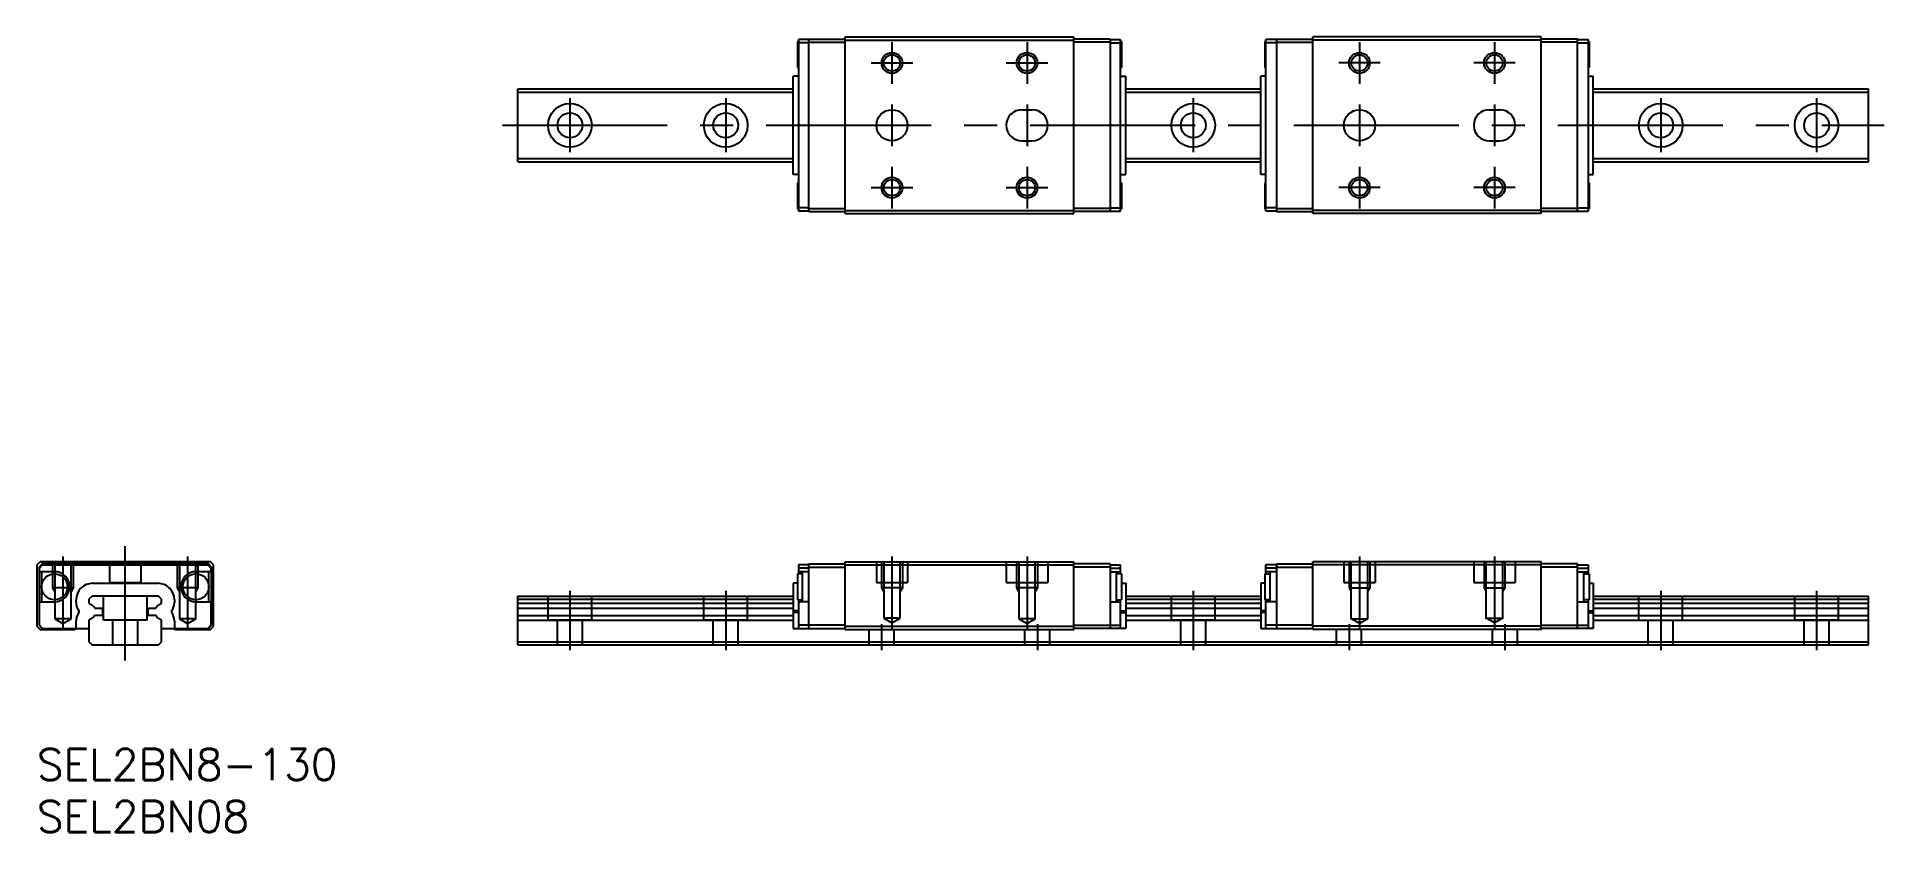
# Model space of a CAD drawing. Extents: x 0 to 178, y -8 to 68.
import ezdxf

# ---------------------------------------------------------------- set-up
doc = ezdxf.new("R2010")
doc.units = 0
doc.header["$LTSCALE"] = 0.5
doc.linetypes.add('CENTER', pattern=[50.8, 31.75, -6.35, 6.35, -6.35])
doc.linetypes.add('DASHED', pattern=[19.05, 12.7, -6.35])
for name, color, linetype in [('MSM_CENTER', 1, 'CENTER'), ('MSM_CONTINUOUS', 7, 'CONTINUOUS'), ('MSM_DASHED', 4, 'DASHED'), ('MSM_NARROW', 5, 'CONTINUOUS'), ('MSM_PART_NUMBER', 7, 'CONTINUOUS')]:
    doc.layers.add(name, color=color, linetype=linetype)
doc.styles.get("Standard").update_dxf_attribs({"font": 'txt.shx', "height": 1, "bigfont": 'bigfont.shx'})

# ---------------------------------------------------------------- blocks, each defined once
blk = doc.blocks.new('*U2')
at = {"layer": 'MSM_PART_NUMBER'}
blk.add_text('SEL2BN8-130', height=3, dxfattribs=at).set_placement((0, -3))
blk = doc.blocks.new('*U3')
at = {"layer": 'MSM_PART_NUMBER'}
blk.add_text('SEL2BN08', height=3, dxfattribs=at).set_placement((0, -8))

msp = doc.modelspace()

# ---------------------------------------------------------------- linework, layer by layer
at = {"layer": 'MSM_CENTER'}
for p, q in [((82.3, 68), (82.3, 64)), ((95.3, 68), (95.3, 64)), ((127.3, 68), (127.3, 64)), ((140.3, 68), (140.3, 64)), ((80.3, 66), (84.3, 66)), ((93.3, 66), (97.3, 66)), ((129.3, 66), (125.3, 66)), ((142.3, 66), (138.3, 66)), ((51.3, 62.6), (51.3, 57.4)), ((66.3, 62.6), (66.3, 57.4)), ((111.3, 62.6), (111.3, 57.4)), ((156.3, 62.6), (156.3, 57.4)), ((171.3, 62.6), (171.3, 57.4)), ((82.3, 62), (82.3, 58)), ((95.3, 62), (95.3, 58)), ((127.3, 62), (127.3, 58)), ((140.3, 62), (140.3, 58)), ((44.8, 60), (177.8, 60)), ((82.3, 56), (82.3, 52)), ((95.3, 56), (95.3, 52)), ((127.3, 56), (127.3, 52)), ((140.3, 56), (140.3, 52)), ((80.3, 54), (84.3, 54)), ((93.3, 54), (97.3, 54)), ((129.3, 54), (125.3, 54)), ((142.3, 54), (138.3, 54)), ((2.5, 18.5), (2.5, 11.55)), ((8.5, 8.5), (8.5, 19.5)), ((14.5, 18.5), (14.5, 11.55)), ((82.3, 18.5), (82.3, 11.55)), ((95.3, 18.5), (95.3, 11.55)), ((127.3, 18.5), (127.3, 11.55)), ((140.3, 18.5), (140.3, 11.55)), ((51.3, 15.2), (51.3, 9.5)), ((66.3, 15.2), (66.3, 9.5)), ((111.3, 15.2), (111.3, 9.5)), ((156.3, 15.2), (156.3, 9.5)), ((171.3, 15.2), (171.3, 9.5)), ((81.3, 12), (81.3, 9.5)), ((96.3, 12), (96.3, 9.5)), ((126.3, 12), (126.3, 9.5)), ((141.3, 12), (141.3, 9.5))]:
    msp.add_line(p, q, dxfattribs=at)
at = {"layer": 'MSM_CONTINUOUS'}
for p, q in [((73.2, 68.05), (73.2, 65.55)), ((73.3, 68.05), (73.2, 68.05)), ((74.3, 68.25), (73.3, 68.25)), ((73.3, 68.25), (73.3, 51.75)), ((74.3, 67.95), (73.3, 67.95)), ((74.3, 68.3), (77.8, 68.3)), ((74.3, 51.7), (74.3, 68.3)), ((74.3, 68), (77.8, 68)), ((77.8, 68.5), (99.8, 68.5)), ((77.8, 51.5), (77.8, 68.5)), ((77.8, 68.2), (99.8, 68.2)), ((99.8, 51.5), (99.8, 68.5)), ((103.3, 68.3), (99.8, 68.3)), ((103.3, 68), (99.8, 68)), ((103.3, 68.3), (103.3, 51.7)), ((103.3, 68.25), (104.3, 68.25)), ((103.3, 67.95), (104.3, 67.95)), ((104.3, 51.75), (104.3, 68.25)), ((104.4, 68.05), (104.3, 68.05)), ((104.4, 68.05), (104.4, 65.55)), ((118.2, 68.05), (118.2, 65.55)), ((118.2, 68.05), (118.3, 68.05)), ((118.3, 51.75), (118.3, 68.25)), ((119.3, 68.25), (118.3, 68.25)), ((119.3, 67.95), (118.3, 67.95)), ((119.3, 68.3), (119.3, 51.7)), ((119.3, 68.3), (122.8, 68.3)), ((119.3, 68), (122.8, 68)), ((122.8, 51.5), (122.8, 68.5)), ((144.8, 68.5), (122.8, 68.5)), ((144.8, 68.2), (122.8, 68.2)), ((144.8, 51.5), (144.8, 68.5)), ((148.3, 68.3), (144.8, 68.3)), ((148.3, 68), (144.8, 68)), ((148.3, 51.7), (148.3, 68.3)), ((148.3, 68.25), (149.3, 68.25)), ((148.3, 67.95), (149.3, 67.95)), ((149.3, 68.25), (149.3, 51.75)), ((149.3, 68.05), (149.4, 68.05)), ((149.4, 68.05), (149.4, 65.55)), ((73.3, 64.73), (72.8, 64.73)), ((72.8, 55.27), (72.8, 64.73)), ((73.2, 65.55), (73.3, 65.55)), ((104.3, 65.55), (104.4, 65.55)), ((104.3, 64.73), (104.8, 64.73)), ((104.8, 55.27), (104.8, 64.73)), ((118.3, 64.73), (117.8, 64.73)), ((117.8, 55.27), (117.8, 64.73)), ((118.3, 65.55), (118.2, 65.55)), ((149.4, 65.55), (149.3, 65.55)), ((149.3, 64.73), (149.8, 64.73)), ((149.8, 55.27), (149.8, 64.73)), ((46.3, 63.5), (72.8, 63.5)), ((46.3, 56.5), (46.3, 63.5)), ((46.3, 63.2), (72.8, 63.2)), ((104.8, 63.5), (117.8, 63.5)), ((104.8, 63.2), (117.8, 63.2)), ((149.8, 63.5), (176.3, 63.5)), ((149.8, 63.2), (176.3, 63.2)), ((176.3, 56.5), (176.3, 63.5)), ((94.8, 61.5), (95.8, 61.5)), ((139.8, 61.5), (140.8, 61.5)), ((94.8, 58.5), (95.8, 58.5)), ((139.8, 58.5), (140.8, 58.5)), ((46.3, 56.8), (72.8, 56.8)), ((46.3, 56.5), (72.8, 56.5)), ((73.3, 55.27), (72.8, 55.27)), ((104.3, 55.27), (104.8, 55.27)), ((104.8, 56.8), (117.8, 56.8)), ((104.8, 56.5), (117.8, 56.5)), ((118.3, 55.27), (117.8, 55.27)), ((149.3, 55.27), (149.8, 55.27)), ((149.8, 56.8), (176.3, 56.8)), ((149.8, 56.5), (176.3, 56.5)), ((73.2, 54.45), (73.2, 51.95)), ((73.3, 54.45), (73.2, 54.45)), ((104.4, 54.45), (104.3, 54.45)), ((104.4, 54.45), (104.4, 51.95)), ((118.2, 54.45), (118.2, 51.95)), ((118.2, 54.45), (118.3, 54.45)), ((149.3, 54.45), (149.4, 54.45)), ((149.4, 54.45), (149.4, 51.95)), ((73.2, 51.95), (73.3, 51.95)), ((74.3, 52.05), (73.3, 52.05)), ((74.3, 51.75), (73.3, 51.75)), ((74.3, 52), (77.8, 52)), ((74.3, 51.7), (77.8, 51.7)), ((77.8, 51.8), (99.8, 51.8)), ((103.3, 52), (99.8, 52)), ((103.3, 51.7), (99.8, 51.7)), ((103.3, 52.05), (104.3, 52.05)), ((103.3, 51.75), (104.3, 51.75)), ((104.3, 51.95), (104.4, 51.95)), ((118.3, 51.95), (118.2, 51.95)), ((119.3, 52.05), (118.3, 52.05)), ((119.3, 51.75), (118.3, 51.75)), ((119.3, 52), (122.8, 52)), ((119.3, 51.7), (122.8, 51.7)), ((144.8, 51.8), (122.8, 51.8)), ((148.3, 52), (144.8, 52)), ((148.3, 51.7), (144.8, 51.7)), ((148.3, 52.05), (149.3, 52.05)), ((148.3, 51.75), (149.3, 51.75)), ((149.4, 51.95), (149.3, 51.95)), ((77.8, 51.5), (99.8, 51.5)), ((144.8, 51.5), (122.8, 51.5)), ((0.3, 18), (0, 17.7)), ((0.5, 17.8), (0.2, 17.5)), ((16.7, 18), (0.3, 18)), ((16.5, 17.8), (0.5, 17.8)), ((16.8, 17.5), (16.5, 17.8)), ((17, 17.7), (16.7, 18)), ((74.3, 11.6), (74.3, 17.8)), ((74.3, 17.8), (77.8, 17.8)), ((77.8, 18), (99.8, 18)), ((77.8, 11.5), (77.8, 18)), ((99.8, 11.5), (99.8, 18)), ((103.3, 17.8), (99.8, 17.8)), ((103.3, 17.8), (103.3, 11.6)), ((119.3, 17.8), (119.3, 11.6)), ((119.3, 17.8), (122.8, 17.8)), ((122.8, 11.5), (122.8, 18)), ((144.8, 18), (122.8, 18)), ((144.8, 11.5), (144.8, 18)), ((148.3, 17.8), (144.8, 17.8)), ((148.3, 11.6), (148.3, 17.8)), ((0, 17.7), (0, 11.8)), ((0.2, 17.5), (0.2, 11.9)), ((0.25, 17.4), (0.55, 17.7)), ((0.25, 17.05), (0.25, 17.4)), ((1.7, 17.05), (0.25, 17.05)), ((0.45, 17.05), (0.45, 14.15)), ((0.55, 17.7), (16.45, 17.7)), ((16.75, 17.05), (15.3, 17.05)), ((16.45, 17.7), (16.75, 17.4)), ((16.55, 14.15), (16.55, 17.05)), ((16.75, 17.4), (16.75, 17.05)), ((16.8, 11.9), (16.8, 17.5)), ((17, 11.8), (17, 17.7)), ((73.7, 16.85), (73.2, 16.85)), ((73.2, 16.85), (73.2, 14.35)), ((73.3, 17.7), (73.3, 16.85)), ((74.3, 17.7), (73.3, 17.7)), ((74.3, 17.4), (73.3, 17.4)), ((74.3, 17.05), (73.3, 17.05)), ((73.7, 14.15), (73.7, 17.05)), ((74.3, 17.5), (77.8, 17.5)), ((77.8, 17.7), (99.8, 17.7)), ((103.3, 17.5), (99.8, 17.5)), ((103.3, 17.7), (104.3, 17.7)), ((103.3, 17.4), (104.3, 17.4)), ((103.3, 17.05), (104.3, 17.05)), ((103.9, 14.15), (103.9, 17.05)), ((104.4, 16.85), (103.9, 16.85)), ((104.3, 16.85), (104.3, 17.7)), ((104.4, 16.85), (104.4, 14.35)), ((118.2, 16.85), (118.7, 16.85)), ((118.2, 16.85), (118.2, 14.35)), ((118.3, 16.85), (118.3, 17.7)), ((119.3, 17.7), (118.3, 17.7)), ((119.3, 17.4), (118.3, 17.4)), ((119.3, 17.05), (118.3, 17.05)), ((118.7, 14.15), (118.7, 17.05)), ((119.3, 17.5), (122.8, 17.5)), ((144.8, 17.7), (122.8, 17.7)), ((148.3, 17.5), (144.8, 17.5)), ((148.3, 17.7), (149.3, 17.7)), ((148.3, 17.4), (149.3, 17.4)), ((148.3, 17.05), (149.3, 17.05)), ((148.9, 14.15), (148.9, 17.05)), ((148.9, 16.85), (149.4, 16.85)), ((149.3, 17.7), (149.3, 16.85)), ((149.4, 16.85), (149.4, 14.35)), ((3.77, 14.07), (3.77, 14.33)), ((5.3, 14.7), (5, 14.4)), ((5, 14.4), (5, 14.03)), ((11.7, 14.7), (5.3, 14.7)), ((5.37, 15.93), (11.63, 15.93)), ((12, 14.4), (11.7, 14.7)), ((12, 14.03), (12, 14.4)), ((13.23, 14.33), (13.23, 14.07)), ((46.3, 14.7), (72.8, 14.7)), ((46.3, 10), (46.3, 14.7)), ((46.3, 14.4), (72.8, 14.4)), ((73.2, 15.93), (72.8, 15.93)), ((72.8, 15.93), (72.8, 11.6)), ((73.2, 14.35), (73.7, 14.35)), ((73.3, 14.35), (73.3, 11.6)), ((103.9, 14.35), (104.4, 14.35)), ((104.3, 11.6), (104.3, 14.35)), ((104.4, 15.93), (104.8, 15.93)), ((104.8, 15.93), (104.8, 11.6)), ((104.8, 14.7), (117.8, 14.7)), ((104.8, 14.4), (117.8, 14.4)), ((118.2, 15.93), (117.8, 15.93)), ((117.8, 15.93), (117.8, 11.6)), ((118.7, 14.35), (118.2, 14.35)), ((118.3, 11.6), (118.3, 14.35)), ((149.4, 14.35), (148.9, 14.35)), ((149.3, 14.35), (149.3, 11.6)), ((149.4, 15.93), (149.8, 15.93)), ((149.8, 15.93), (149.8, 11.6)), ((149.8, 14.7), (176.3, 14.7)), ((149.8, 14.4), (176.3, 14.4)), ((176.3, 10), (176.3, 14.7)), ((0.25, 14.15), (1.7, 14.15)), ((0.25, 11.9), (0.25, 14.15)), ((4.05, 13.13), (4.05, 13.27)), ((5, 14.03), (5.23, 13.9)), ((5.23, 12.5), (5, 12.37)), ((5.57, 13.55), (6.3, 13.55)), ((6.3, 12.85), (5.57, 12.85)), ((6.3, 13.55), (6.3, 12.85)), ((10.7, 12.85), (10.7, 13.55)), ((10.7, 13.55), (11.43, 13.55)), ((11.43, 12.85), (10.7, 12.85)), ((11.77, 13.9), (12, 14.03)), ((12, 12.37), (11.77, 12.5)), ((12.95, 13.27), (12.95, 13.13)), ((15.3, 14.15), (16.75, 14.15)), ((16.75, 14.15), (16.75, 11.9)), ((46.3, 14.03), (72.8, 14.03)), ((46.3, 13.55), (72.8, 13.55)), ((46.3, 12.85), (72.8, 12.85)), ((73.3, 13.27), (72.8, 13.27)), ((73.3, 13.13), (72.8, 13.13)), ((74.3, 14.15), (73.3, 14.15)), ((103.3, 14.15), (104.3, 14.15)), ((104.3, 13.27), (104.8, 13.27)), ((104.3, 13.13), (104.8, 13.13)), ((104.8, 14.03), (117.8, 14.03)), ((104.8, 13.55), (117.8, 13.55)), ((104.8, 12.85), (117.8, 12.85)), ((118.3, 13.27), (117.8, 13.27)), ((118.3, 13.13), (117.8, 13.13)), ((119.3, 14.15), (118.3, 14.15)), ((148.3, 14.15), (149.3, 14.15)), ((149.3, 13.27), (149.8, 13.27)), ((149.3, 13.13), (149.8, 13.13)), ((149.8, 14.03), (176.3, 14.03)), ((149.8, 13.55), (176.3, 13.55)), ((149.8, 12.85), (176.3, 12.85)), ((0, 11.8), (0.3, 11.5)), ((0.2, 11.9), (0.5, 11.6)), ((0.55, 11.6), (0.25, 11.9)), ((0.3, 11.5), (3.63, 11.5)), ((0.5, 11.6), (5, 11.6)), ((3.63, 11.5), (3.84, 11.6)), ((3.77, 11.6), (3.77, 12.33)), ((5, 12.37), (5, 10.3)), ((12, 10.3), (12, 12.37)), ((12, 11.6), (16.5, 11.6)), ((13.16, 11.6), (13.37, 11.5)), ((13.23, 12.33), (13.23, 11.6)), ((13.37, 11.5), (16.7, 11.5)), ((16.75, 11.9), (16.45, 11.6)), ((16.5, 11.6), (16.8, 11.9)), ((16.7, 11.5), (17, 11.8)), ((46.3, 12.37), (72.8, 12.37)), ((72.8, 11.6), (77.75, 11.6)), ((77.8, 11.9), (73.3, 11.9)), ((77.75, 11.6), (77.75, 11.65)), ((77.75, 11.65), (77.8, 11.65)), ((77.8, 11.8), (99.8, 11.8)), ((77.8, 11.5), (99.8, 11.5)), ((99.8, 11.9), (104.3, 11.9)), ((99.85, 11.65), (99.8, 11.65)), ((99.85, 11.65), (99.85, 11.6)), ((104.8, 11.6), (99.85, 11.6)), ((104.8, 12.37), (117.8, 12.37)), ((117.8, 11.6), (122.75, 11.6)), ((122.8, 11.9), (118.3, 11.9)), ((122.75, 11.65), (122.8, 11.65)), ((122.75, 11.65), (122.75, 11.6)), ((144.8, 11.8), (122.8, 11.8)), ((144.8, 11.5), (122.8, 11.5)), ((144.8, 11.9), (149.3, 11.9)), ((144.85, 11.65), (144.8, 11.65)), ((144.85, 11.6), (144.85, 11.65)), ((149.8, 11.6), (144.85, 11.6)), ((149.8, 12.37), (176.3, 12.37)), ((5, 10.3), (5.3, 10)), ((5.3, 10), (11.7, 10)), ((11.7, 10), (12, 10.3)), ((46.3, 10.3), (176.3, 10.3)), ((46.3, 10), (176.3, 10))]:
    msp.add_line(p, q, dxfattribs=at)
for centre, radius in [((82.3, 66), 0.784), ((95.3, 66), 0.784), ((127.3, 66), 0.784), ((140.3, 66), 0.784), ((51.3, 60), 2.1), ((51.3, 60), 1.2), ((66.3, 60), 2.1), ((66.3, 60), 1.2), ((82.3, 60), 1.5), ((111.3, 60), 2.1), ((111.3, 60), 1.2), ((127.3, 60), 1.5), ((156.3, 60), 2.1), ((156.3, 60), 1.2), ((171.3, 60), 2.1), ((171.3, 60), 1.2), ((82.3, 54), 0.784), ((95.3, 54), 0.784), ((127.3, 54), 0.784), ((140.3, 54), 0.784), ((1.7, 15.6), 1.25), ((15.3, 15.6), 1.25)]:
    msp.add_circle(centre, radius, dxfattribs=at)
for centre, radius, start, end in [((94.8, 60), 1.5, 90, 270), ((95.8, 60), 1.5, 270, 90), ((139.8, 60), 1.5, 90, 270), ((140.8, 60), 1.5, 270, 90), ((1.7, 15.6), 1.45, 270, 90), ((15.3, 15.6), 1.45, 90, 270), ((5.37, 14.33), 1.6, 90, 180), ((11.63, 14.33), 1.6, 0, 90), ((5.07, 14.07), 1.3, 180, 217.958), ((5.07, 12.33), 1.3, 142.042, 180), ((4.79, 13.14), 0.875, 27.7195, 60.0003), ((4.79, 13.26), 0.875, 299.9997, 332.2805), ((12.21, 13.14), 0.875, 119.9997, 152.2805), ((12.21, 13.26), 0.875, 207.7195, 240.0003), ((11.93, 12.33), 1.3, 0, 37.958), ((11.93, 14.07), 1.3, 322.042, 0)]:
    msp.add_arc(centre, radius, start, end, dxfattribs=at)
at = {"layer": 'MSM_DASHED'}
for p, q in [((1.5, 18), (1.5, 15.5)), ((1.72, 18), (1.72, 12.5)), ((3.28, 12.5), (3.28, 18)), ((3.5, 18), (3.5, 15.5)), ((7, 18), (7, 16)), ((10, 18), (10, 16)), ((13.5, 18), (13.5, 15.5)), ((13.72, 18), (13.72, 12.5)), ((15.28, 12.5), (15.28, 18)), ((15.5, 18), (15.5, 15.5)), ((80.8, 18), (80.8, 16)), ((81.3, 18), (81.3, 15.5)), ((81.51, 18), (81.51, 12.58)), ((83.08, 12.58), (83.08, 18)), ((83.3, 18), (83.3, 15.5)), ((83.8, 18), (83.8, 16)), ((93.3, 18), (93.3, 16)), ((94.3, 18), (94.3, 15.5)), ((94.51, 18), (94.51, 12.5)), ((96.08, 12.5), (96.08, 18)), ((96.3, 18), (96.3, 15.5)), ((97.3, 18), (97.3, 16)), ((125.8, 18), (125.8, 16)), ((126.3, 18), (126.3, 15.5)), ((126.51, 12.5), (126.51, 18)), ((128.08, 18), (128.08, 12.5)), ((128.3, 18), (128.3, 15.5)), ((128.8, 18), (128.8, 16)), ((138.3, 18), (138.3, 16)), ((139.3, 18), (139.3, 15.5)), ((139.51, 12.5), (139.51, 18)), ((141.08, 18), (141.08, 12.5)), ((141.3, 18), (141.3, 15.5)), ((142.3, 18), (142.3, 16)), ((1.5, 15.5), (1.72, 15.13)), ((3.5, 15.5), (1.5, 15.5)), ((3.5, 15.5), (3.28, 15.13)), ((6.4, 12.4), (6.4, 14.7)), ((7, 16), (10, 16)), ((10.6, 12.4), (10.6, 14.7)), ((13.5, 15.5), (13.72, 15.13)), ((15.5, 15.5), (13.5, 15.5)), ((15.5, 15.5), (15.28, 15.13)), ((49.2, 12.4), (49.2, 14.7)), ((53.4, 12.4), (53.4, 14.7)), ((64.2, 12.4), (64.2, 14.7)), ((68.4, 12.4), (68.4, 14.7)), ((80.8, 16), (83.8, 16)), ((81.3, 15.5), (81.51, 15.13)), ((83.3, 15.5), (81.3, 15.5)), ((83.3, 15.5), (83.08, 15.13)), ((93.3, 16), (97.3, 16)), ((94.3, 15.5), (94.51, 15.13)), ((96.3, 15.5), (94.3, 15.5)), ((96.3, 15.5), (96.08, 15.13)), ((109.2, 12.4), (109.2, 14.7)), ((113.4, 12.4), (113.4, 14.7)), ((125.8, 16), (128.8, 16)), ((126.3, 15.5), (126.51, 15.13)), ((126.3, 15.5), (128.3, 15.5)), ((128.3, 15.5), (128.08, 15.13)), ((138.3, 16), (142.3, 16)), ((139.3, 15.5), (139.51, 15.13)), ((139.3, 15.5), (141.3, 15.5)), ((141.3, 15.5), (141.08, 15.13)), ((154.2, 12.4), (154.2, 14.7)), ((158.4, 12.4), (158.4, 14.7)), ((169.2, 12.4), (169.2, 14.7)), ((173.4, 12.4), (173.4, 14.7)), ((1.72, 12.5), (2.5, 12.05)), ((3.28, 12.5), (1.72, 12.5)), ((2.5, 12.05), (3.28, 12.5)), ((13.72, 12.5), (14.5, 12.05)), ((15.28, 12.5), (13.72, 12.5)), ((14.5, 12.05), (15.28, 12.5)), ((81.51, 12.58), (82.3, 12.13)), ((83.08, 12.58), (81.51, 12.58)), ((82.3, 12.13), (83.08, 12.58)), ((94.51, 12.5), (95.3, 12.05)), ((96.08, 12.5), (94.51, 12.5)), ((95.3, 12.05), (96.08, 12.5)), ((127.3, 12.05), (126.51, 12.5)), ((126.51, 12.5), (128.08, 12.5)), ((128.08, 12.5), (127.3, 12.05)), ((140.3, 12.13), (139.51, 12.58)), ((139.51, 12.58), (141.08, 12.58)), ((141.08, 12.58), (140.3, 12.13)), ((10.6, 12.4), (6.4, 12.4)), ((7.3, 10), (7.3, 12.4)), ((9.7, 10), (9.7, 12.4)), ((53.4, 12.4), (49.2, 12.4)), ((50.1, 10), (50.1, 12.4)), ((52.5, 10), (52.5, 12.4)), ((68.4, 12.4), (64.2, 12.4)), ((65.1, 10), (65.1, 12.4)), ((67.5, 10), (67.5, 12.4)), ((80.1, 10), (80.1, 11.5)), ((82.5, 10), (82.5, 11.5)), ((95.1, 10), (95.1, 11.5)), ((97.5, 10), (97.5, 11.5)), ((113.4, 12.4), (109.2, 12.4)), ((110.1, 10), (110.1, 12.4)), ((112.5, 10), (112.5, 12.4)), ((125.1, 10), (125.1, 11.5)), ((127.5, 10), (127.5, 11.5)), ((140.1, 10), (140.1, 11.5)), ((142.5, 10), (142.5, 11.5)), ((154.2, 12.4), (158.4, 12.4)), ((155.1, 10), (155.1, 12.4)), ((157.5, 10), (157.5, 12.4)), ((173.4, 12.4), (169.2, 12.4)), ((170.1, 10), (170.1, 12.4)), ((172.5, 10), (172.5, 12.4))]:
    msp.add_line(p, q, dxfattribs=at)
at = {"layer": 'MSM_NARROW'}
for centre in [(82.3, 66), (95.3, 66), (127.3, 66), (140.3, 66), (82.3, 54), (95.3, 54), (127.3, 54), (140.3, 54)]:
    msp.add_circle(centre, 1, dxfattribs=at)

# ---------------------------------------------------------------- block references
at = {"layer": 'MSM_CONTINUOUS'}
for name in ['*U2', '*U3']:
    msp.add_blockref(name, (0, 0), dxfattribs=at)

doc.saveas('drawing.dxf')
